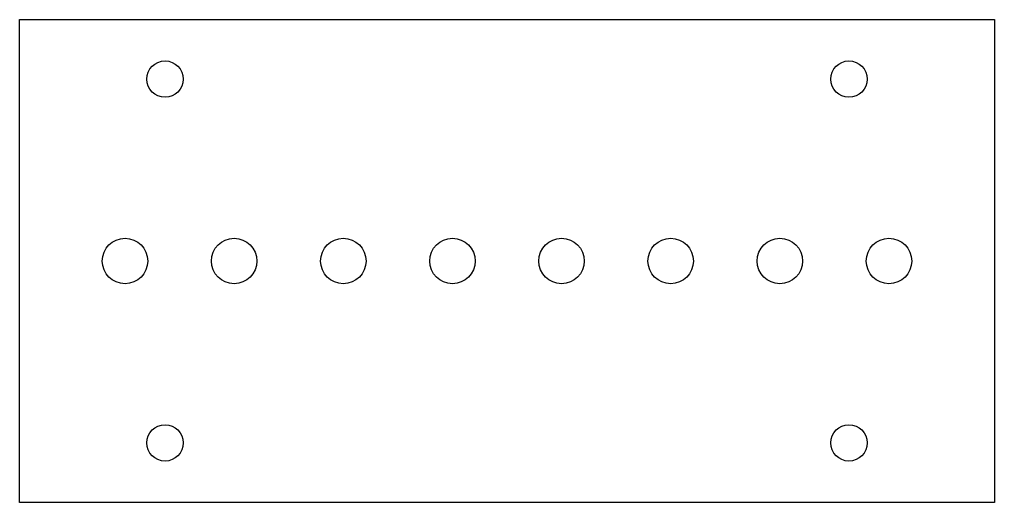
# Model space of a CAD drawing. Header units: inches. Extents: x -5.67 to -2.32, y -5.08 to -3.42.
import ezdxf

# ---------------------------------------------------------------- set-up
doc = ezdxf.new("R2010")
doc.units = ezdxf.units.IN
doc.layers.get('0').update_dxf_attribs({"linetype": 'CONTINUOUS'})

msp = doc.modelspace()

# ---------------------------------------------------------------- linework, layer by layer
msp.add_lwpolyline([(-2.325, -5.08), (-5.675, -5.08), (-5.675, -3.42), (-2.325, -3.42)], close=True)
for centre, radius in [((-5.175, -3.625), 0.0625), ((-2.825, -3.625), 0.0625), ((-5.3125, -4.25), 0.0781), ((-4.9375, -4.25), 0.0781), ((-4.5625, -4.25), 0.0781), ((-4.1875, -4.25), 0.0781), ((-3.8125, -4.25), 0.0781), ((-3.4375, -4.25), 0.0781), ((-3.0625, -4.25), 0.0781), ((-2.6875, -4.25), 0.0781), ((-5.175, -4.875), 0.0625), ((-2.825, -4.875), 0.0625)]:
    msp.add_circle(centre, radius)

doc.saveas('drawing.dxf')
